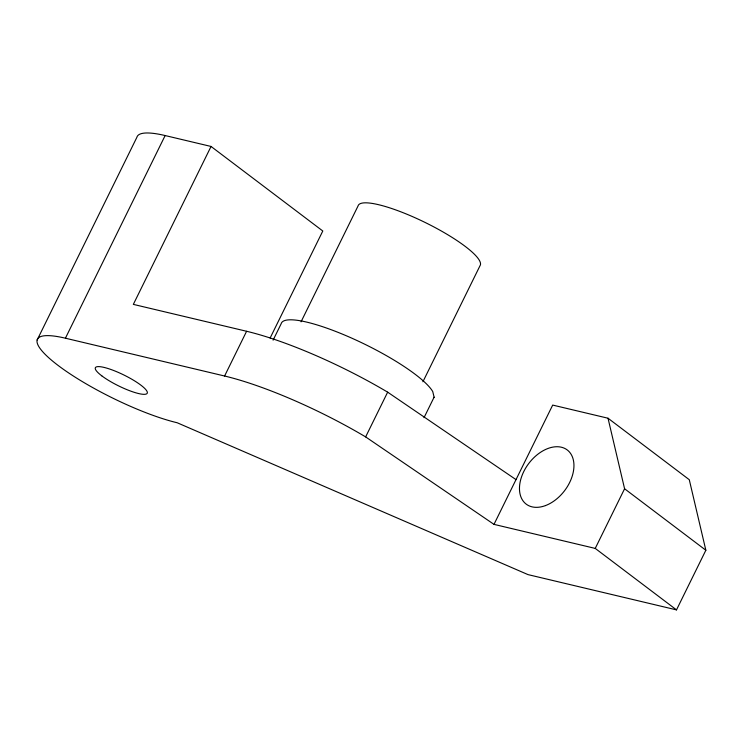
<?xml version="1.0" encoding="UTF-8"?>
<svg xmlns="http://www.w3.org/2000/svg" width="743" height="743" viewBox="0 0 743 743"><rect width="100%" height="100%" fill="white"/><g stroke="black" fill="none" stroke-linecap="round" stroke-linejoin="round"><path stroke-width="1.11" d="M37.15 339.988L136.87 137.334A93.46 19.587 26.2 0 1 165.141 135.551L211.049 146.455L322.796 230.999L270.136 338.019M65.421 338.204L224.59 376.014A140.91 29.534 26.2 0 1 365.64 436.903L493.993 524.372L552.69 405.084L608.015 418.225L689.281 479.709L705.85 550.247L676.501 609.882L528.022 574.618L177.168 422.748A93.46 19.587 26.2 0 1 58.168 365.482A93.46 19.587 26.2 0 1 65.421 338.204L165.141 135.551M211.049 146.455L133.341 304.379L246.602 331.276A140.91 29.534 26.2 0 1 387.66 392.165L516.014 479.625M224.59 376.014L246.602 331.276M273.099 340.164L281.16 323.762A84.962 17.813 26.2 0 1 352.293 338.381A84.962 17.813 26.2 0 1 432.751 391.589L434.153 397.384M301.045 321.821L358.033 205.997A67.966 14.247 26.2 0 1 422.962 221.414A67.966 14.247 26.2 0 1 480.424 264.889L422.925 381.744M365.64 436.903L387.66 392.165M424.021 417.677L434.107 397.18M493.993 524.372L595.236 548.408L624.584 488.764L608.015 418.225M624.584 488.764L705.85 550.247M595.236 548.408L676.501 609.882M101.782 375.837A28.884 6.055 26.2 0 0 146.009 394.106A28.884 6.055 26.2 0 0 116.094 371.472A28.884 6.055 26.2 0 0 101.782 375.837M545.483 505.584A33.983 22.494 -52.9 0 0 570.893 453.945A33.983 22.494 -52.9 0 0 523.75 471.591A33.983 22.494 -52.9 0 0 545.483 505.584"/></g></svg>
